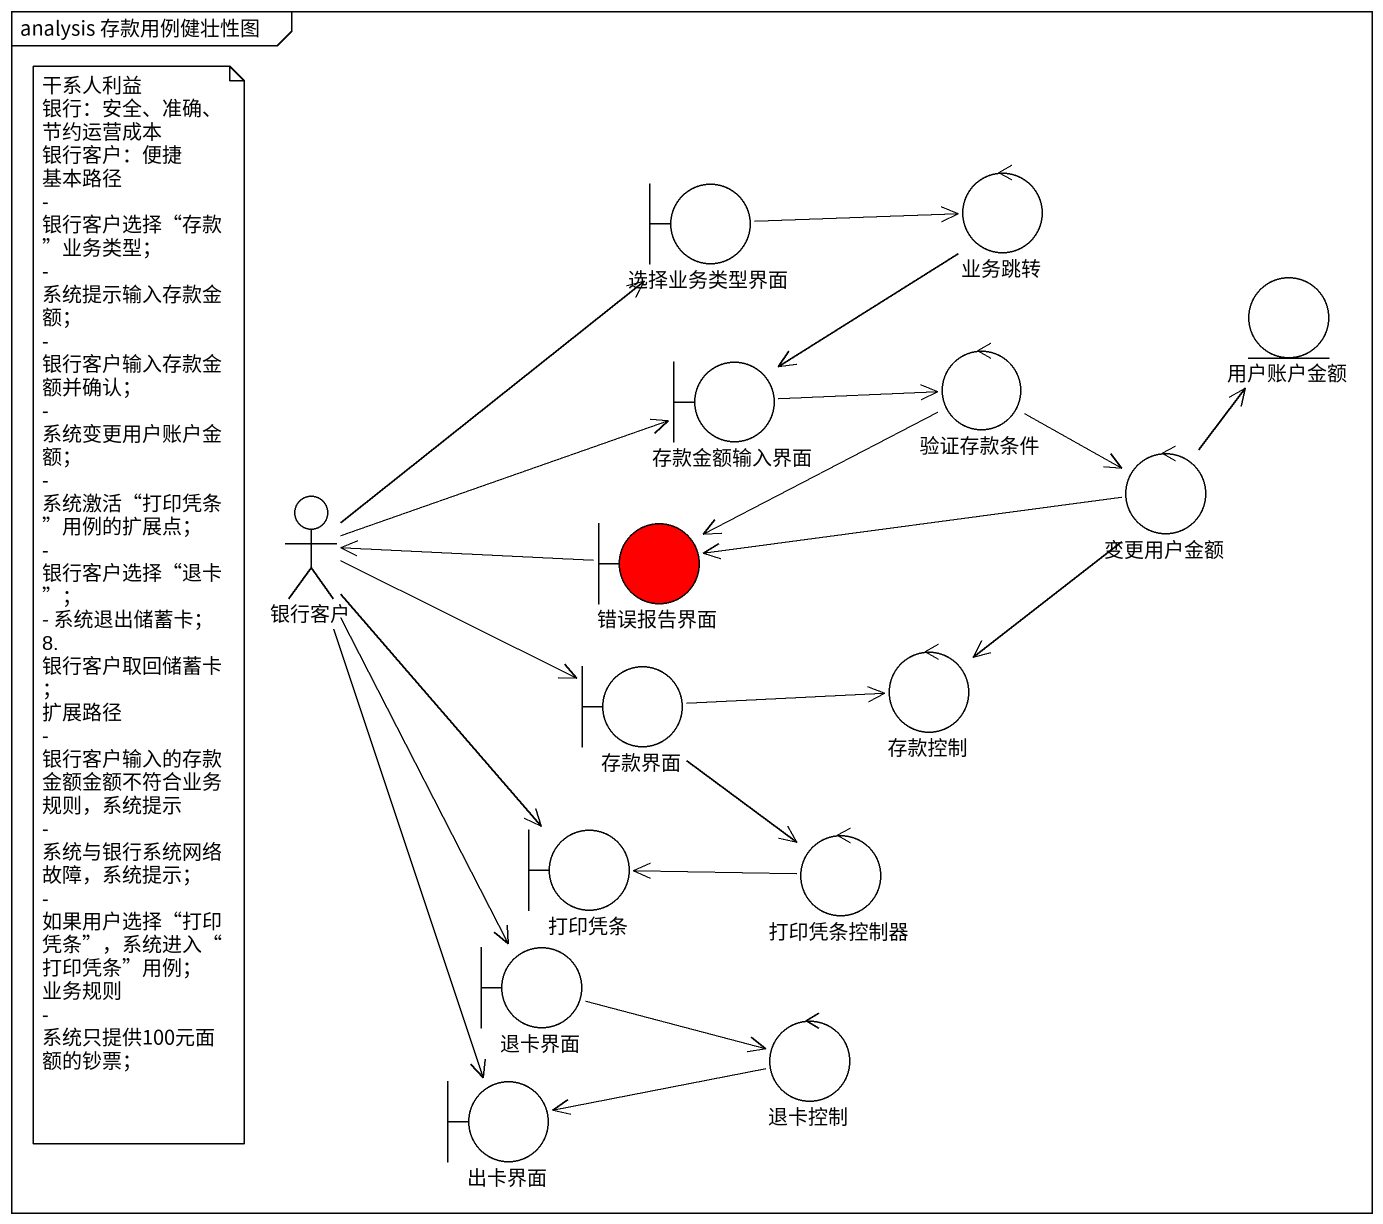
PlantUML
@startuml
mainframe analysis 存款用例健壮性图
boundary 选择业务类型界面
control 业务跳转
control 验证存款条件
entity 用户账户金额
boundary 存款金额输入界面
actor 银行客户
control 变更用户金额
boundary 错误报告界面 #FF0000
boundary 存款界面
control 存款控制
boundary 打印凭条
control 打印凭条控制器
boundary 退卡界面
boundary 出卡界面
control 退卡控制
选择业务类型界面 -right-> 业务跳转
业务跳转 --> 存款金额输入界面
验证存款条件 -right-> 变更用户金额
验证存款条件 -left-> 错误报告界面
存款金额输入界面 -right-> 验证存款条件
银行客户 -up-> 选择业务类型界面
银行客户 -right-> 存款金额输入界面
银行客户 <-right- 错误报告界面
银行客户 -right-> 存款界面
银行客户 --> 打印凭条
银行客户 --> 退卡界面
银行客户 --> 出卡界面
变更用户金额 -up-> 用户账户金额
变更用户金额 -left-> 错误报告界面
变更用户金额 --> 存款控制
存款界面 -right-> 存款控制
存款界面 --> 打印凭条控制器
打印凭条控制器 -left-> 打印凭条
退卡界面 -right-> 退卡控制
退卡控制 -left-> 出卡界面
note as N1
  干系人利益
  银行：安全、准确、节约运营成本
  银行客户：便捷
  基本路径
  - 银行客户选择“存款”业务类型；
  - 系统提示输入存款金额；
  - 银行客户输入存款金额并确认；
  - 系统变更用户账户金额；
  - 系统激活“打印凭条”用例的扩展点；
  - 银行客户选择“退卡”；
  - 系统退出储蓄卡；
  8. 银行客户取回储蓄卡；
  扩展路径
  - 银行客户输入的存款金额金额不符合业务规则，系统提示
  - 系统与银行系统网络故障，系统提示；
  - 如果用户选择“打印凭条”，系统进入“打印凭条”用例；
  业务规则
  - 系统只提供100元面额的钞票；
end note
@enduml
